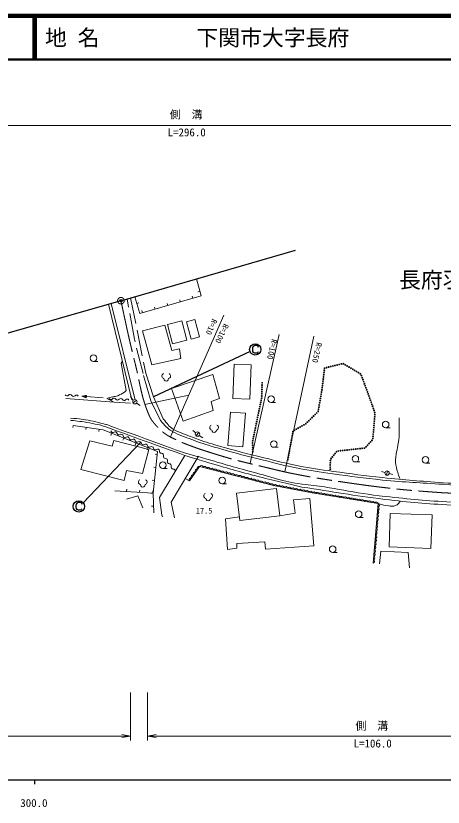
# Model space of a CAD drawing. Units: millimetres, scale not verified. Extents: x 40000 to 680000, y 20000 to 380000.
# Drawn here: x 363711 to 461506, y 198715 to 380000 of the extents above; entities that cross this region are included whole.
import ezdxf
from ezdxf.enums import TextEntityAlignment as Align

# ---------------------------------------------------------------- set-up
doc = ezdxf.new("R2010")
doc.units = ezdxf.units.MM
doc.header["$LTSCALE"] = 1000
doc.header["$PDMODE"] = 32
doc.header["$PDSIZE"] = 500
doc.linetypes.add('CHAIN', pattern=[18.5, 12, -1.5, 3.5, -1.5])
doc.linetypes.add('DASHED', pattern=[7.5, 6, -1.5])
for name, color, linetype, lineweight in [('M-BMK', 2, 'CHAIN', 13), ('M-BMK-OTRS', 5, 'Continuous', 25), ('M-STR-HTXT', 7, 'Continuous', 13), ('M-STR-STRC', 7, 'Continuous', 25), ('M-TTL', 2, 'Continuous', 140), ('M-TTL-BAND', 7, 'Continuous', 25), ('M-TTL-LINE', 7, 'Continuous', 50), ('M-WORK', 1, 'Continuous', 13)]:
    doc.layers.add(name, color=color, linetype=linetype, lineweight=lineweight)
for name, color, linetype in [('M-BMK-HTXT', 7, 'Continuous'), ('M-OTRS', 6, 'Continuous'), ('M-TTL-TXT', 7, 'Continuous')]:
    doc.layers.add(name, color=color, linetype=linetype)
doc.styles.add('ＭＳ ゴシック', font='')
doc.styles.get('ＭＳ ゴシック').set_extended_font_data('MS Gothic')

# ---------------------------------------------------------------- blocks, each defined once
blk = doc.blocks.new('open_arrow')
at = {"color": 0, "linetype": 'Continuous', "lineweight": -2}
blk.add_lwpolyline([(7.5, 1.25), (0, 0), (7.5, -1.25)], dxfattribs=at)

msp = doc.modelspace()

# ---------------------------------------------------------------- linework, layer by layer
at = {"layer": 'M-BMK'}
msp.add_circle((387755, 314735), 750, dxfattribs=at)
for points, knots in [([(387755, 314735), (389293, 307595), (389676, 305705), (391109, 299964), (392185, 295653), (392333, 293078), (394014, 288964), (394383, 288061), (394628, 287544), (395252, 286794), (396071, 285810), (396566, 285270), (397576, 284483), (398505, 283759), (399126, 283490), (400180, 282964), (400826, 282641), (401194, 282470), (401865, 282204), (404839, 281027), (406548, 280474), (409602, 279523), (413841, 278204), (416278, 277671), (420594, 276631), (423599, 275908), (425276, 275468), (428312, 274889), (432333, 274121), (434603, 273778), (438653, 273184), (442327, 272646), (444387, 272353), (448075, 271920), (453304, 271307), (455041, 271210), (461502, 270732)], [0, 0, 0, 0, 1, 1, 1, 2, 2, 2, 3, 3, 3, 4, 4, 4, 5, 5, 5, 6, 6, 6, 7, 7, 7, 8, 8, 8, 9, 9, 9, 10, 10, 10, 11, 11, 11, 12, 12, 12, 12]), ([(461502, 270732), (468367, 270453), (470191, 270419), (475762, 270329), (485405, 270172), (490812, 270301), (500452, 270587), (507847, 270807), (512006, 270835), (519366, 271588), (521637, 271820), (522946, 271806), (525156, 272380), (533694, 274597), (538317, 276411), (546673, 279240), (552022, 281050), (553745, 281641), (560324, 283999)], [0, 0, 0, 0, 1, 1, 1, 2, 2, 2, 3, 3, 3, 4, 4, 4, 5, 5, 5, 6, 6, 6, 6])]:
    msp.add_open_spline(points, degree=3, knots=knots, dxfattribs=at)
at = {"layer": 'M-BMK-OTRS'}
for q in [(427750, 326352), (349803, 303860)]:
    msp.add_line((387755, 314735), q, dxfattribs=at)
at = {"layer": 'M-OTRS'}
msp.add_point((387755, 314735), dxfattribs=at)
at = {"layer": 'M-STR-HTXT'}
for p, q in [((247088, 354894), (557768, 354894)), ((399112, 283546), (411302, 311437)), ((423968, 307004), (417371, 277557)), ((431884, 306634), (425287, 275551)), ((393254, 290944), (403283, 293090)), ((389944, 225000), (389944, 214000)), ((393854, 225000), (393854, 214000)), ((213169, 215000), (389944, 215000)), ((393854, 215000), (495346, 215000))]:
    msp.add_line(p, q, dxfattribs=at)
at = {"layer": 'M-STR-STRC'}
for p, q in [((417307, 303093), (395182, 292738)), ((417913, 303824), (417980, 304107)), ((417913, 303394), (417913, 303824)), ((417974, 303119), (417913, 303394)), ((418120, 302900), (417974, 303119)), ((417980, 304107), (418050, 304195)), ((418050, 304195), (418199, 304397)), ((418258, 302759), (418120, 302900)), ((418199, 304397), (418401, 304534)), ((418410, 302686), (418258, 302759)), ((418401, 304534), (418763, 304537)), ((418763, 304537), (418974, 304470)), ((418977, 302754), (418766, 302686)), ((418974, 304470), (419117, 304327)), ((419120, 302903), (418977, 302754)), ((419117, 304327), (419193, 304107)), ((419185, 303034), (419120, 302903)), ((418766, 302686), (418410, 302686)), ((379146, 268422), (392212, 282282)), ((377658, 268240), (377807, 268442)), ((377807, 268442), (378009, 268579)), ((378009, 268579), (378372, 268582)), ((378372, 268582), (378582, 268515)), ((378582, 268515), (378725, 268372)), ((378725, 268372), (378801, 268152)), ((377521, 267869), (377588, 268152)), ((377521, 267439), (377521, 267869)), ((377582, 267164), (377521, 267439)), ((377728, 266945), (377582, 267164)), ((377588, 268152), (377658, 268240)), ((377866, 266805), (377728, 266945)), ((378018, 266731), (377866, 266805)), ((378375, 266731), (378018, 266731)), ((378585, 266799), (378375, 266731)), ((378728, 266948), (378585, 266799)), ((378793, 267079), (378728, 266948))]:
    msp.add_line(p, q, dxfattribs=at)
for centre in [(418514, 303576), (418514, 303576), (378122, 267621), (378122, 267621)]:
    msp.add_circle(centre, 1300, dxfattribs=at)
at = {"layer": 'M-TTL'}
msp.add_line((680000, 380000), (40000, 380000), dxfattribs=at)
at = {"layer": 'M-TTL-BAND'}
for p, q in [((40000, 205000), (579000, 205000)), ((368000, 205000), (368000, 204000))]:
    msp.add_line(p, q, dxfattribs=at)
at = {"layer": 'M-TTL-LINE'}
for p, q in [((367750, 380000), (367750, 370000)), ((368250, 380000), (368250, 370000)), ((40000, 370000), (680000, 370000))]:
    msp.add_line(p, q, dxfattribs=at)
at = {"layer": 'M-WORK'}
for p, q in [((405060, 319762), (404578, 319629)), ((404230, 315329), (404090, 315809)), ((405855, 316869), (405373, 316736)), ((390289, 292032), (384901, 313918)), ((385532, 314098), (390921, 292233)), ((391406, 314073), (391884, 314220)), ((398468, 313653), (398329, 314133)), ((401349, 314491), (401209, 314971)), ((392707, 311977), (392568, 312457)), ((395588, 312815), (395448, 313295)), ((397789, 309131), (392676, 307838)), ((399426, 303314), (397789, 309131)), ((392676, 307838), (394859, 300039)), ((401150, 303745), (399426, 303314)), ((401495, 301504), (401150, 303745)), ((394859, 300039), (401495, 301504)), ((381488, 300819), (382488, 300819)), ((388117, 300853), (387819, 300420)), ((387819, 300420), (388968, 294186)), ((399297, 294653), (408820, 297842)), ((408820, 297842), (410328, 292326)), ((401969, 287156), (399297, 294653)), ((375179, 292348), (386181, 291515)), ((378840, 292834), (379860, 293056)), ((378840, 292834), (379813, 292458)), ((378840, 292834), (379837, 292757)), ((379832, 292697), (379034, 292759)), ((379841, 292817), (379044, 292879)), ((379229, 292684), (379827, 292637)), ((379248, 292923), (379846, 292876)), ((379823, 292577), (379424, 292608)), ((379850, 292936), (379452, 292967)), ((379619, 292533), (379818, 292518)), ((379656, 293012), (379855, 292996)), ((379813, 292458), (379860, 293056)), ((383671, 292459), (379837, 292757)), ((390553, 291907), (389966, 292827)), ((390524, 291345), (391339, 291920)), ((410328, 292326), (408432, 291637)), ((386181, 291515), (389944, 291256)), ((391353, 291304), (392187, 290749)), ((408432, 291637), (408906, 289612)), ((422155, 291409), (423155, 291409)), ((408906, 289612), (401969, 287156)), ((376842, 286163), (376767, 285668)), ((379808, 285715), (379734, 285221)), ((382775, 285267), (382700, 284773)), ((404889, 284484), (404219, 284993)), ((448352, 285635), (449352, 285635)), ((385617, 284362), (385432, 283897)), ((388404, 283251), (388219, 282786)), ((405013, 283764), (405562, 284600)), ((405690, 283882), (406524, 283327)), ((378612, 276072), (380616, 282665)), ((380616, 282665), (385786, 281437)), ((385786, 281437), (386174, 282729)), ((386174, 282729), (394124, 280661)), ((391191, 282140), (391006, 281675)), ((393977, 281029), (393792, 280565)), ((422758, 281154), (423758, 281154)), ((394124, 280661), (392702, 275167)), ((396090, 279512), (395593, 279566)), ((396591, 269674), (402422, 279297)), ((399262, 268554), (405438, 278981)), ((441415, 277793), (442415, 277793)), ((457487, 277534), (458487, 277534)), ((388501, 273551), (378612, 276072)), ((389018, 275814), (388501, 273551)), ((392702, 275167), (389018, 275814)), ((395765, 276530), (395268, 276584)), ((397334, 276334), (398334, 276334)), ((448179, 275378), (447393, 275601)), ((448762, 275741), (448568, 274760)), ((403474, 273503), (402492, 274007)), ((449148, 275121), (449960, 274901)), ((395441, 273548), (394944, 273602)), ((410907, 272801), (411907, 272801)), ((389052, 271030), (389083, 271530)), ((392046, 270843), (392077, 271342)), ((395126, 270651), (394626, 270635)), ((395040, 270656), (395071, 271155)), ((395126, 270651), (395270, 266170)), ((389018, 269286), (391603, 270061)), ((391603, 270061), (392767, 267282)), ((397137, 265595), (396591, 269674)), ((400038, 264963), (399262, 268554)), ((430964, 269415), (427280, 269156)), ((427280, 269156), (427604, 266054)), ((431934, 258557), (430964, 269415)), ((395222, 267652), (394722, 267636)), ((397309, 265193), (397137, 265595)), ((414882, 265230), (411704, 264761)), ((411704, 264761), (412156, 257781)), ((427604, 266054), (424115, 265476)), ((442167, 265088), (443167, 265088)), ((414289, 259138), (420688, 259462)), ((420688, 259462), (420882, 257846)), ((412156, 257781), (414289, 258040)), ((414289, 258040), (414289, 259138)), ((420882, 257846), (431934, 258557)), ((436221, 257073), (437221, 257073)), ((446929, 254485), (447252, 257393)), ((447252, 257393), (453521, 257070)), ((453521, 257070), (453780, 253515))]:
    msp.add_line(p, q, dxfattribs=at)
at = {"layer": 'M-WORK', "linetype": 'DASHED'}
for p, q in [((405438, 278981), (402297, 279857)), ((402422, 279297), (405125, 278452))]:
    msp.add_line(p, q, dxfattribs=at)
at = {"layer": 'M-WORK'}
for points in [[(405060, 319762), (406127, 315881), (392109, 311802), (390917, 315654)], [(376842, 286163), (383693, 285129), (396160, 280159), (395126, 270651), (386393, 271197)], [(445471, 254602), (446649, 268247), (431539, 270717), (422692, 272412), (405772, 276778), (403474, 273503)]]:
    msp.add_lwpolyline(points, dxfattribs=at)
at = {"layer": 'M-WORK', "linetype": 'DASHED'}
for points in [[(396813, 287288), (394636, 291819), (392827, 298052), (390845, 305894), (389160, 315143)], [(389959, 315375), (393469, 298154), (395182, 292738), (397452, 287711)]]:
    msp.add_lwpolyline(points, dxfattribs=at)
at = {"layer": 'M-WORK'}
for points in [[(398418, 309294), (399567, 304851), (402857, 305702), (401708, 310145)], [(403800, 305943), (402746, 309907), (404710, 310429), (405763, 306464)], [(417284, 292185), (413377, 292329), (413666, 300190), (417573, 300047)], [(412803, 289198), (416250, 288939), (415676, 281295), (412229, 281553)], [(414980, 264399), (424115, 265476), (423377, 271738), (414242, 270661)], [(449372, 265972), (458967, 265656), (458714, 258001), (449120, 258317)]]:
    msp.add_lwpolyline(points, close=True, dxfattribs=at)
for centre, radius in [((381488, 301569), 750), ((434358, 299263), 100), ((434800, 299421), 100), ((435286, 299540), 100), ((435772, 299659), 100), ((436257, 299778), 100), ((436743, 299897), 100), ((437228, 300015), 100), ((437714, 300134), 100), ((438200, 300253), 100), ((438674, 300296), 100), ((439105, 300042), 100), ((439535, 299787), 100), ((439965, 299533), 100), ((440396, 299278), 100), ((440826, 299023), 100), ((434123, 297277), 100), ((434182, 297774), 100), ((434240, 298270), 100), ((434299, 298767), 100), ((441256, 298769), 100), ((441687, 298514), 100), ((442117, 298260), 100), ((442547, 298005), 100), ((442792, 297595), 100), ((420059, 295422), 100), ((420074, 295922), 100), ((433947, 295788), 100), ((434005, 296284), 100), ((434064, 296781), 100), ((442966, 297127), 100), ((443140, 296658), 100), ((443314, 296189), 100), ((443488, 295720), 100), ((420015, 293923), 100), ((420030, 294422), 100), ((420045, 294922), 100), ((433676, 293807), 100), ((433762, 294299), 100), ((433829, 294795), 100), ((433888, 295291), 100), ((443662, 295252), 100), ((443836, 294783), 100), ((444010, 294314), 100), ((444184, 293845), 100), ((390951, 291604), 500), ((419854, 291935), 100), ((419956, 292425), 100), ((419985, 292923), 100), ((420000, 293423), 100), ((422154, 292159), 750), ((433333, 291836), 100), ((433418, 292329), 100), ((433504, 292822), 100), ((433590, 293314), 100), ((444351, 293374), 100), ((444518, 292903), 100), ((444685, 292432), 100), ((444852, 291960), 100), ((419448, 289977), 100), ((419549, 290467), 100), ((419651, 290956), 100), ((419753, 291446), 100), ((433075, 290359), 100), ((433161, 290851), 100), ((433247, 291344), 100), ((445019, 291489), 100), ((445186, 291018), 100), ((445353, 290547), 100), ((445521, 290075), 100), ((419143, 288508), 100), ((419245, 288998), 100), ((419346, 289487), 100), ((431853, 288311), 100), ((432208, 288662), 100), ((432563, 289014), 100), ((432904, 289374), 100), ((432989, 289866), 100), ((445688, 289604), 100), ((445841, 288146), 100), ((445855, 289133), 100), ((445883, 288644), 100), ((418737, 286550), 100), ((418839, 287039), 100), ((418940, 287529), 100), ((419042, 288019), 100), ((430068, 286562), 100), ((430431, 286904), 100), ((430786, 287255), 100), ((431142, 287607), 100), ((431497, 287959), 100), ((445713, 286651), 100), ((445755, 287149), 100), ((445798, 287647), 100), ((448352, 286385), 750), ((405287, 284182), 500), ((418331, 284592), 100), ((418433, 285081), 100), ((418534, 285571), 100), ((418636, 286060), 100), ((427131, 284739), 100), ((427475, 285052), 100), ((427907, 285304), 100), ((428340, 285556), 100), ((428772, 285807), 100), ((429204, 286059), 100), ((429636, 286311), 100), ((445542, 284658), 100), ((445585, 285157), 100), ((445627, 285655), 100), ((445670, 286153), 100), ((418026, 283123), 100), ((418128, 283612), 100), ((418230, 284102), 100), ((426773, 282771), 100), ((426863, 283263), 100), ((426952, 283755), 100), ((427041, 284247), 100), ((445209, 282737), 100), ((445414, 283164), 100), ((445456, 283662), 100), ((445499, 284160), 100), ((417882, 282138), 100), ((417894, 281639), 100), ((417906, 281139), 100), ((417925, 282633), 100), ((422758, 281904), 750), ((426505, 281296), 100), ((426594, 281788), 100), ((426684, 282280), 100), ((442985, 280917), 100), ((443482, 280972), 100), ((443861, 281259), 100), ((444198, 281628), 100), ((444535, 281998), 100), ((444872, 282367), 100), ((417918, 280639), 100), ((417930, 280139), 100), ((426147, 279328), 100), ((426237, 279820), 100), ((426326, 280312), 100), ((426415, 280804), 100), ((436471, 279353), 100), ((436777, 279748), 100), ((437083, 280144), 100), ((437519, 280307), 100), ((438016, 280362), 100), ((438513, 280418), 100), ((439010, 280473), 100), ((439507, 280529), 100), ((440004, 280584), 100), ((440501, 280640), 100), ((441415, 278543), 750), ((440998, 280695), 100), ((441495, 280750), 100), ((441991, 280806), 100), ((442488, 280861), 100), ((397334, 277084), 750), ((425968, 278344), 100), ((426058, 278836), 100), ((435681, 277612), 100), ((435703, 278111), 100), ((435860, 278561), 100), ((436165, 278957), 100), ((457487, 278284), 750), ((435637, 276613), 100), ((435659, 277112), 100), ((435670, 276116), 100), ((448665, 275251), 500), ((410907, 273551), 750), ((442167, 265838), 750), ((436221, 257823), 750)]:
    msp.add_circle(centre, radius, dxfattribs=at)
for centre, radius, start, end in [((397725, 297484), 599, 113.44836, 257.2818), ((398528, 297484), 599, 282.7182, 66.55164), ((398126, 296867), 534, 176.52859, 3.47141), ((375412, 293381), 452, 208.94596, 321.23591), ((376116, 292816), 452, 28.94596, 141.23591), ((376906, 293253), 452, 208.94596, 321.23591), ((377610, 292687), 452, 28.94596, 141.23591), ((385486, 292546), 452, 209.61863, 321.90858), ((386197, 291988), 452, 29.61863, 141.90858), ((386982, 292435), 452, 209.61863, 321.90858), ((387693, 291878), 452, 29.61863, 141.90858), ((388478, 292324), 452, 209.61863, 321.90858), ((389189, 291767), 452, 29.61863, 141.90858), ((385928, 285003), 452, 191.76839, 304.05834), ((386433, 284255), 452, 11.76839, 124.05834), ((408680, 285683), 599, 113.44836, 257.2818), ((409081, 285067), 534, 176.52859, 3.47141), ((409483, 285683), 599, 282.7182, 66.55164), ((387317, 284439), 452, 191.76839, 304.05834), ((387823, 283691), 452, 11.76839, 124.05834), ((388707, 283875), 452, 191.76839, 304.05834), ((389213, 283127), 452, 11.76839, 124.05834), ((390097, 283311), 452, 191.76839, 304.05834), ((390603, 282563), 452, 11.76839, 124.05834), ((391487, 282747), 452, 191.76839, 304.05834), ((391993, 281999), 452, 11.76839, 124.05834), ((392877, 282183), 452, 191.76839, 304.05834), ((393383, 281435), 452, 11.76839, 124.05834), ((394267, 281619), 452, 191.76839, 304.05834), ((394773, 280871), 452, 11.76839, 124.05834), ((395657, 281055), 452, 191.76839, 304.05834), ((396163, 280307), 452, 11.76839, 124.05834), ((397030, 280246), 452, 160.2088, 272.49875), ((397069, 279344), 452, 340.2088, 92.49875), ((397919, 279038), 452, 160.2088, 272.49875), ((397958, 278136), 452, 340.2088, 92.49875), ((398808, 277830), 452, 160.2088, 272.49875), ((398847, 276927), 452, 340.2088, 92.49875), ((399697, 276622), 452, 160.2088, 272.49875), ((399737, 275719), 452, 340.2088, 92.49875), ((405179, 275729), 417, 71.20906, 218.67208), ((405638, 276384), 417, 71.20906, 218.67208), ((406141, 276540), 438, 3.94019, 147.11922), ((406946, 276332), 438, 3.94019, 147.11922), ((407752, 276124), 438, 3.94019, 147.11922), ((408558, 275916), 438, 3.94019, 147.11922), ((409363, 275708), 438, 3.94019, 147.11922), ((410169, 275501), 438, 3.94019, 147.11922), ((410975, 275293), 438, 3.94019, 147.11922), ((403800, 273764), 417, 71.20906, 218.67208), ((404259, 274419), 417, 71.20906, 218.67208), ((404719, 275074), 417, 71.20906, 218.67208), ((411780, 275085), 438, 3.94019, 147.11922), ((412586, 274877), 438, 3.94019, 147.11922), ((413392, 274669), 438, 3.94019, 147.11922), ((414197, 274461), 438, 3.94019, 147.11922), ((415003, 274253), 438, 3.94019, 147.11922), ((415809, 274045), 438, 3.94019, 147.11922), ((416615, 273837), 438, 3.94019, 147.11922), ((417420, 273629), 438, 3.94019, 147.11922), ((418226, 273421), 438, 3.94019, 147.11922), ((392353, 273190), 599, 113.44836, 257.2818), ((392754, 272573), 534, 176.52859, 3.47141), ((393156, 273190), 599, 282.7182, 66.55164), ((419032, 273213), 438, 3.94019, 147.11922), ((419837, 273006), 438, 3.94019, 147.11922), ((420643, 272798), 438, 3.94019, 147.11922), ((421449, 272590), 438, 3.94019, 147.11922), ((422254, 272382), 438, 3.94019, 147.11922), ((423070, 272208), 429, 6.6989, 151.61286), ((423874, 272054), 429, 6.6989, 151.61286), ((424678, 271900), 429, 6.6989, 151.61286), ((425483, 271745), 429, 6.6989, 151.61286), ((426287, 271591), 429, 6.6989, 151.61286), ((407305, 270044), 599, 113.44836, 257.2818), ((408108, 270044), 599, 282.7182, 66.55164), ((427091, 271437), 429, 6.6989, 151.61286), ((427895, 271283), 429, 6.6989, 151.61286), ((428700, 271129), 429, 6.6989, 151.61286), ((429504, 270975), 429, 6.6989, 151.61286), ((430308, 270821), 429, 6.6989, 151.61286), ((431113, 270667), 429, 6.6989, 151.61286), ((431917, 270533), 421, 7.37188, 154.05693), ((432713, 270403), 421, 7.37188, 154.05693), ((433508, 270273), 421, 7.37188, 154.05693), ((434303, 270143), 421, 7.37188, 154.05693), ((435098, 270013), 421, 7.37188, 154.05693), ((435894, 269883), 421, 7.37188, 154.05693), ((436689, 269753), 421, 7.37188, 154.05693), ((407706, 269428), 534, 176.52859, 3.47141), ((437484, 269623), 421, 7.37188, 154.05693), ((438279, 269493), 421, 7.37188, 154.05693), ((439075, 269363), 421, 7.37188, 154.05693), ((439870, 269233), 421, 7.37188, 154.05693), ((440665, 269103), 421, 7.37188, 154.05693), ((441460, 268973), 421, 7.37188, 154.05693), ((442256, 268843), 421, 7.37188, 154.05693), ((443051, 268713), 421, 7.37188, 154.05693), ((443846, 268583), 421, 7.37188, 154.05693), ((444641, 268453), 421, 7.37188, 154.05693), ((445437, 268323), 421, 7.37188, 154.05693), ((446232, 268193), 421, 7.37188, 154.05693), ((446356, 266250), 420, 281.71102, 68.42238), ((446425, 267053), 420, 281.71102, 68.42238), ((446494, 267856), 420, 281.71102, 68.42238), ((446217, 264645), 420, 281.71102, 68.42238), ((446286, 265448), 420, 281.71102, 68.42238), ((446079, 263040), 420, 281.71102, 68.42238), ((446148, 263843), 420, 281.71102, 68.42238), ((445940, 261435), 420, 281.71102, 68.42238), ((446009, 262237), 420, 281.71102, 68.42238), ((445732, 259027), 420, 281.71102, 68.42238), ((445802, 259829), 420, 281.71102, 68.42238), ((445871, 260632), 420, 281.71102, 68.42238), ((445594, 257422), 420, 281.71102, 68.42238), ((445663, 258224), 420, 281.71102, 68.42238), ((445455, 255816), 420, 281.71102, 68.42238), ((445524, 256619), 420, 281.71102, 68.42238), ((445386, 255014), 420, 281.71102, 68.42238)]:
    msp.add_arc(centre, radius, start, end, dxfattribs=at)
for points, knots in [([(386181, 291515), (386002, 291606), (384691, 292275), (384515, 292365), (384515, 292365), (384515, 292365), (384515, 292365), (385056, 292493), (385360, 292562), (385899, 292694), (386340, 292801), (386609, 292796), (387025, 292975), (387646, 293243), (388032, 293360), (388550, 293796), (388720, 293940), (388794, 293995), (388968, 294186)], [0, 0, 0, 0, 1, 1, 1, 2, 2, 2, 3, 3, 3, 4, 4, 4, 5, 5, 5, 6, 6, 6, 6]), ([(402297, 279857), (400835, 280389), (385861, 285841), (384468, 286349), (384468, 286349), (384468, 286349), (384468, 286349), (384270, 286398), (382288, 286963), (380867, 287249), (379063, 287612), (378402, 287654), (376195, 287861)], [0, 0, 0, 0, 1, 1, 1, 2, 2, 2, 3, 3, 3, 4, 4, 4, 4]), ([(402422, 279297), (400874, 279854), (384799, 285632), (383324, 286163), (383324, 286163), (383324, 286163), (383324, 286163), (383147, 286198), (380893, 286714), (379316, 286967), (378121, 287159), (376322, 287327), (376239, 287337), (376239, 287337), (376239, 287337), (376239, 287337)], [0, 0, 0, 0, 1, 1, 1, 2, 2, 2, 3, 3, 3, 4, 4, 4, 5, 5, 5, 5]), ([(396813, 287288), (397933, 286080), (398262, 285549), (399480, 284821), (399733, 284670), (399871, 284578), (400139, 284457), (401835, 283690), (402831, 283366), (404574, 282714), (406610, 281952), (407784, 281611), (409870, 281000), (413941, 279807), (416250, 279236), (420368, 278217), (423429, 277461), (425133, 276982), (428227, 276373), (431330, 275762), (433093, 275553), (436222, 275104), (440656, 274468), (443142, 274111), (447599, 273665), (453015, 273124), (456069, 273053), (461499, 272675), (465991, 272362), (468506, 272177), (473001, 271901), (474502, 271808), (475343, 271653), (476847, 271693), (477957, 271724), (478563, 271948), (479671, 272016), (482255, 272173), (483710, 272012), (486298, 272073), (489859, 272157), (491024, 272246), (495406, 272514)], [0, 0, 0, 0, 1, 1, 1, 2, 2, 2, 3, 3, 3, 4, 4, 4, 5, 5, 5, 6, 6, 6, 7, 7, 7, 8, 8, 8, 9, 9, 9, 10, 10, 10, 11, 11, 11, 12, 12, 12, 13, 13, 13, 14, 14, 14, 14]), ([(397452, 287711), (398401, 286524), (398680, 285951), (399819, 285263), (400031, 285135), (400148, 285058), (400374, 284956), (402051, 284199), (403036, 283878), (404759, 283233), (406784, 282475), (407951, 282137), (410026, 281529), (414088, 280338), (416392, 279768), (420501, 278752), (423552, 277998), (425250, 277520), (428334, 276913), (431425, 276305), (433181, 276097), (436300, 275649), (440726, 275014), (443211, 274694), (447656, 274213), (453067, 273628), (456111, 273422), (461540, 273045), (467489, 272632), (470830, 272555), (476784, 272241), (476784, 272241), (476784, 272241), (476784, 272241), (477899, 272368), (478518, 272503), (479638, 272566), (482229, 272712), (483688, 272562), (486283, 272624), (489839, 272708), (491003, 272796), (495379, 273064)], [0, 0, 0, 0, 1, 1, 1, 2, 2, 2, 3, 3, 3, 4, 4, 4, 5, 5, 5, 6, 6, 6, 7, 7, 7, 8, 8, 8, 9, 9, 9, 10, 10, 10, 11, 11, 11, 12, 12, 12, 13, 13, 13, 14, 14, 14, 14]), ([(451469, 287906), (451438, 284751), (451541, 283759), (451095, 281156), (450951, 280310), (450755, 279855), (450665, 279001), (450455, 277029), (450913, 276128), (451555, 274003)], [0, 0, 0, 0, 1, 1, 1, 2, 2, 2, 3, 3, 3, 3]), ([(405125, 278452), (411238, 276617), (412860, 276119), (417867, 274803), (422257, 273649), (424747, 273122), (429156, 272045), (429156, 272045), (429156, 272045), (429156, 272045), (436584, 270945), (440715, 270103), (448173, 269230), (454111, 268535), (457454, 268229), (463426, 267937), (468974, 267666), (472091, 267761), (477645, 267765), (484284, 267769), (486434, 267842), (494640, 268066)], [0, 0, 0, 0, 1, 1, 1, 2, 2, 2, 3, 3, 3, 4, 4, 4, 5, 5, 5, 6, 6, 6, 7, 7, 7, 7]), ([(405310, 279098), (411421, 277268), (413038, 276771), (418039, 275453), (422363, 274313), (424724, 273307), (429156, 272717), (429194, 272712), (429216, 272714), (429255, 272710), (436722, 272000), (440792, 270689), (448250, 269898), (454179, 269269), (457504, 268898), (463458, 268609), (468993, 268341), (472102, 268435), (477643, 268437), (484559, 268440), (486800, 268522), (495346, 268762)], [0, 0, 0, 0, 1, 1, 1, 2, 2, 2, 3, 3, 3, 4, 4, 4, 5, 5, 5, 6, 6, 6, 7, 7, 7, 7]), ([(446649, 268247), (447746, 267954), (448092, 267823), (449044, 267740), (449487, 267701), (449741, 267623), (450181, 267689), (450499, 267736), (450673, 267825), (450947, 267995), (451322, 268228), (451433, 268435), (451700, 268838)], [0, 0, 0, 0, 1, 1, 1, 2, 2, 2, 3, 3, 3, 4, 4, 4, 4])]:
    msp.add_open_spline(points, degree=3, knots=knots, dxfattribs=at)

# ---------------------------------------------------------------- block references
at = {"layer": 'M-STR-HTXT', "xscale": 267, "yscale": 267, "rotation": 180}
msp.add_blockref('open_arrow', (389944, 215000), dxfattribs=at)
at = {"layer": 'M-STR-HTXT', "xscale": 267, "yscale": 267}
msp.add_blockref('open_arrow', (393854, 215000), dxfattribs=at)

# ---------------------------------------------------------------- texts
at = {"layer": 'M-BMK-HTXT', "style": 'ＭＳ ゴシック'}
msp.add_text('長府羽衣町', height=3666, dxfattribs=at).set_placement((451424, 316571), align=Align.BOTTOM_LEFT)
at = {"layer": 'M-STR-HTXT', "style": 'ＭＳ ゴシック'}
for p in [(398937, 355913), (441427, 215883)]:
    msp.add_text('側\u3000溝', height=1833, dxfattribs=at).set_placement(p, align=Align.BOTTOM_LEFT)
for s, p in [('L=296.0', (402809, 351843)), ('L=106.0', (445377, 211837))]:
    msp.add_text(s, height=1833, dxfattribs=at).set_placement(p, align=Align.BOTTOM_CENTER)
for s, rotation, p in [('R=10', 246.038, (408311, 310884)), ('R=100', 244.398, (410972, 309788)), ('R=100', 256.373, (421906, 306141)), ('R=250', 257.661, (432136, 305369))]:
    msp.add_text(s, height=1320, rotation=rotation, dxfattribs=at).set_placement(p, align=Align.BOTTOM_LEFT)
at = {"layer": 'M-TTL-BAND', "style": 'ＭＳ ゴシック'}
msp.add_text('300.0', height=1833, dxfattribs=at).set_placement((367844, 198195), align=Align.BOTTOM_CENTER)
at = {"layer": 'M-TTL-TXT', "style": 'ＭＳ ゴシック'}
for s, p in [('地 名', (370380, 375000)), ('下関市大字長府', (405024, 375000))]:
    msp.add_text(s, height=3666, dxfattribs=at).set_placement(p, align=Align.MIDDLE_LEFT)
at = {"layer": 'M-WORK', "style": 'ＭＳ ゴシック'}
msp.add_text('17.5', height=1320, dxfattribs=at).set_placement((404919, 265585), align=Align.BOTTOM_LEFT)

doc.saveas('drawing.dxf')
